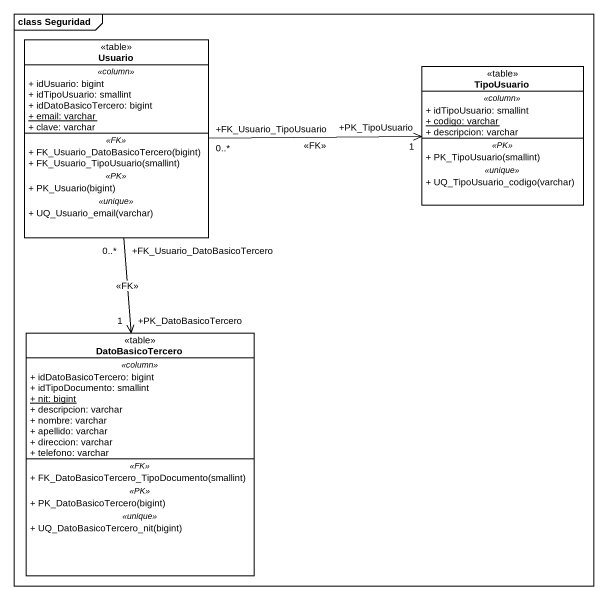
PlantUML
@startuml
mainframe class Seguridad
hide circle
hide empty members
skinparam classAttributeIconSize 0
class Usuario <<table>> {
  .. <<column>> ..
  + idUsuario: bigint
  + idTipoUsuario: smallint
  + idDatoBasicoTercero: bigint
  {static} + email: varchar
  + clave: varchar
  .. <<FK>> ..
  + FK_Usuario_DatoBasicoTercero(bigint)
  + FK_Usuario_TipoUsuario(smallint)
  .. <<PK>> ..
  + PK_Usuario(bigint)
  .. <<unique>> ..
  + UQ_Usuario_email(varchar)
}
class TipoUsuario <<table>> {
  .. <<column>> ..
  + idTipoUsuario: smallint
  {static} + codigo: varchar
  + descripcion: varchar
  .. <<PK>> ..
  + PK_TipoUsuario(smallint)
  .. <<unique>> ..
  + UQ_TipoUsuario_codigo(varchar)
}
class DatoBasicoTercero <<table>> {
  .. <<column>> ..
  + idDatoBasicoTercero: bigint
  + idTipoDocumento: smallint
  {static} + nit: bigint
  + descripcion: varchar
  + nombre: varchar
  + apellido: varchar
  + direccion: varchar
  + telefono: varchar
  .. <<FK>> ..
  + FK_DatoBasicoTercero_TipoDocumento(smallint)
  .. <<PK>> ..
  + PK_DatoBasicoTercero(bigint)
  .. <<unique>> ..
  + UQ_DatoBasicoTercero_nit(bigint)
}
Usuario "+FK_Usuario_TipoUsuario\n0..*" -right-> "+PK_TipoUsuario\n1" TipoUsuario : <<FK>>
Usuario "+FK_Usuario_DatoBasicoTercero\n0..*" --> "+PK_DatoBasicoTercero\n1" DatoBasicoTercero : <<FK>>
@enduml
